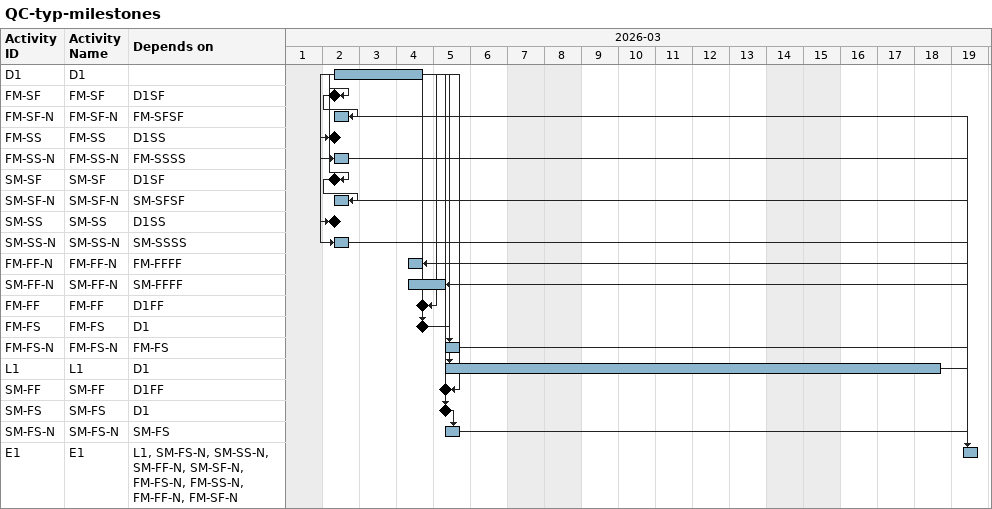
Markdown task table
QC-typ-milestones

| ID | Task | Start | Finish | Predecessors |
|---|---|---|---|---|
| D1 | D1 | 2026-03-02 | 2026-03-04 |  |
| FM-SF | FM-SF (milestone) | 2026-03-02 | 2026-03-02 | D1SF |
| FM-SF-N | FM-SF-N | 2026-03-02 | 2026-03-02 | FM-SFSF |
| FM-SS | FM-SS (milestone) | 2026-03-02 | 2026-03-02 | D1SS |
| FM-SS-N | FM-SS-N | 2026-03-02 | 2026-03-02 | FM-SSSS |
| SM-SF | SM-SF (milestone) | 2026-03-02 | 2026-03-02 | D1SF |
| SM-SF-N | SM-SF-N | 2026-03-02 | 2026-03-02 | SM-SFSF |
| SM-SS | SM-SS (milestone) | 2026-03-02 | 2026-03-02 | D1SS |
| SM-SS-N | SM-SS-N | 2026-03-02 | 2026-03-02 | SM-SSSS |
| FM-FF-N | FM-FF-N | 2026-03-04 | 2026-03-04 | FM-FFFF |
| SM-FF-N | SM-FF-N | 2026-03-04 | 2026-03-05 | SM-FFFF |
| FM-FF | FM-FF (milestone) | 2026-03-04 | 2026-03-04 | D1FF |
| FM-FS | FM-FS (milestone) | 2026-03-04 | 2026-03-04 | D1 |
| FM-FS-N | FM-FS-N | 2026-03-05 | 2026-03-05 | FM-FS |
| L1 | L1 | 2026-03-05 | 2026-03-18 | D1 |
| SM-FF | SM-FF (milestone) | 2026-03-05 | 2026-03-05 | D1FF |
| SM-FS | SM-FS (milestone) | 2026-03-05 | 2026-03-05 | D1 |
| SM-FS-N | SM-FS-N | 2026-03-05 | 2026-03-05 | SM-FS |
| E1 | E1 | 2026-03-19 | 2026-03-19 | L1, SM-FS-N, SM-SS-N, SM-FF-N, SM-SF-N, FM-FS-N, FM-SS-N, FM-FF-N, FM-SF-N |
